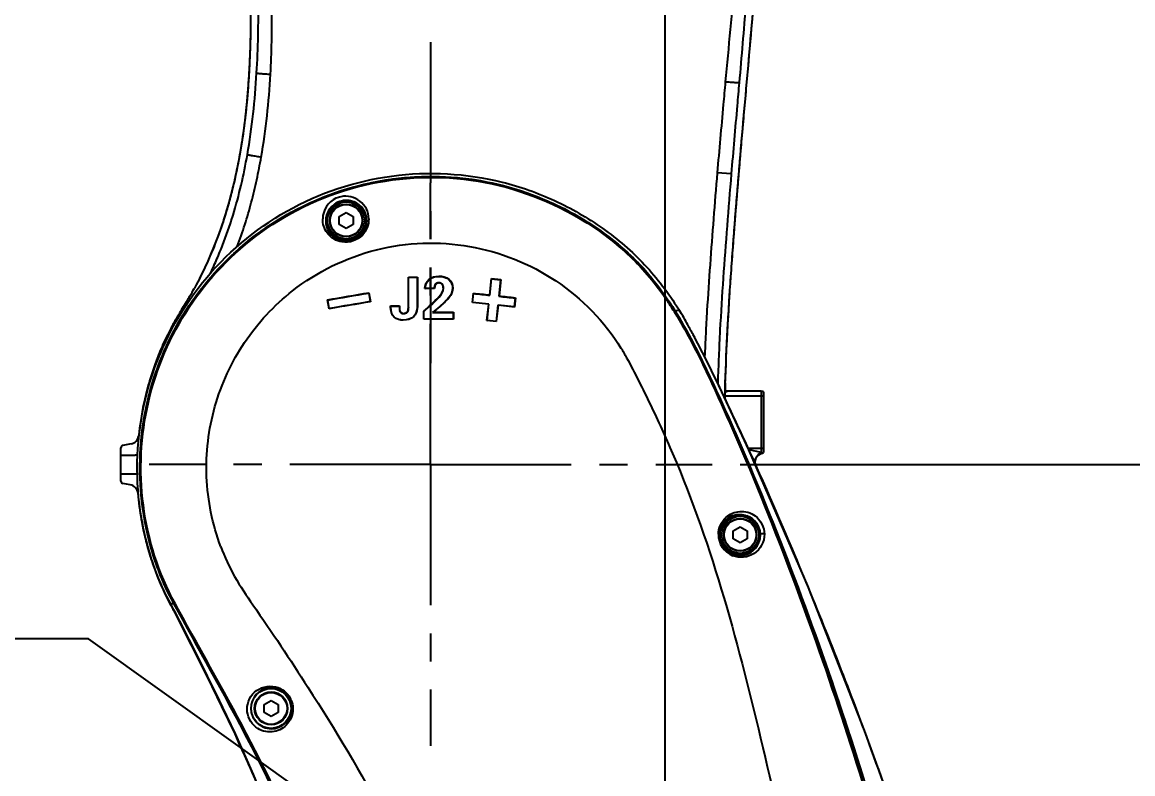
# Model space of a CAD drawing. Header units: millimetres. Extents: x 4086 to 8300, y 123 to 1549.
# Drawn here: x 6994.8 to 7054, y 719.5 to 759.6 of the extents above; entities that cross this region are included whole.
import ezdxf
from ezdxf import colors
from ezdxf.entities.mleader import LeaderData, LeaderLine
from ezdxf.math import Vec2, Vec3

# ---------------------------------------------------------------- set-up
doc = ezdxf.new("R2010")
doc.units = ezdxf.units.MM
doc.linetypes.add('CENTER', pattern=[0.6, 0.375, -0.075, 0.075, -0.075])
for name, color, linetype in [('中心线', 7, 'Continuous'), ('外形图', 7, 'Continuous'), ('多重引线', 7, 'Continuous'), ('尺寸标注', 7, 'Continuous')]:
    doc.layers.add(name, color=color, linetype=linetype)
doc.styles.add('思源黑', font='SourceHanSansCN-Normal.ttf')
doc.dimstyles.new('尺寸标注_1_4比例', dxfattribs={"dimtxt": 7, "dimasz": 6, "dimexe": 2, "dimexo": 1.5, "dimgap": 1, "dimtad": 1, "dimdec": 1, "dimlfac": 4, "dimdsep": 46, "dimtxsty": '思源黑', "dimcen": 0.09, "dimadec": 0, "dimazin": 0, "dimtp": 0.01, "dimtm": 0.01, "dimtfac": 1, "dimtdec": 1, "dimtofl": 0, "dimtmove": 0, "dimatfit": 3, "dimfxl": 1, "dimtolj": 1, "dimarcsym": 0})

# ---------------------------------------------------------------- blocks, each defined once
blk = doc.blocks.new('*D767')
at = {"layer": 'Defpoints', "color": 0}
for p in [(7029.112, 866.691), (7016.612, 848.172), (7029.112, 705.013)]:
    blk.add_point(p, dxfattribs=at)
at = {"layer": '尺寸标注', "color": 0, "lineweight": -2}
for p, q in [((7016.612, 849.672), (7016.612, 868.691)), ((7029.112, 706.513), (7029.112, 868.691)), ((7010.612, 866.691), (7004.612, 866.691)), ((7035.112, 866.691), (7041.112, 866.691))]:
    blk.add_line(p, q, dxfattribs=at)
at = {"layer": '尺寸标注', "color": 0}
for points in [[(7010.612, 865.691), (7010.612, 867.691), (7016.612, 866.691)], [(7035.112, 867.691), (7035.112, 865.691), (7029.112, 866.691)]]:
    blk.add_solid(points, dxfattribs=at)
at = {"layer": '尺寸标注', "color": 0, "insert": (7022.862, 871.316), "char_height": 7, "attachment_point": 5, "style": '思源黑'}
blk.add_mtext('\\A1;50', dxfattribs=at)
blk = doc.blocks.new('*D776')
at = {"layer": 'Defpoints', "color": 0}
for p in [(7043.059, 818.513), (7031.612, 736.013), (7087.503, 736.013)]:
    blk.add_point(p, dxfattribs=at)
at = {"layer": '尺寸标注', "color": 0, "lineweight": -2}
for p, q in [((7044.559, 818.513), (7089.503, 818.513)), ((7087.503, 812.513), (7087.503, 742.013)), ((7033.112, 736.013), (7089.503, 736.013))]:
    blk.add_line(p, q, dxfattribs=at)
at = {"layer": '尺寸标注', "color": 0}
for points in [[(7088.503, 812.513), (7086.503, 812.513), (7087.503, 818.513)], [(7086.503, 742.013), (7088.503, 742.013), (7087.503, 736.013)]]:
    blk.add_solid(points, dxfattribs=at)
at = {"layer": '尺寸标注', "color": 0, "insert": (7082.874, 777.263), "char_height": 7, "attachment_point": 5, "rotation": 90, "style": '思源黑'}
blk.add_mtext('\\A1;330', dxfattribs=at)
blk = doc.blocks.new('*D777')
at = {"layer": 'Defpoints', "color": 0}
for p in [(7031.612, 736.013), (7057.329, 648.513), (7087.573, 648.513)]:
    blk.add_point(p, dxfattribs=at)
at = {"layer": '尺寸标注', "color": 0, "lineweight": -2}
for p, q in [((7033.112, 736.013), (7089.573, 736.013)), ((7087.573, 730.013), (7087.573, 654.513)), ((7058.829, 648.513), (7089.573, 648.513))]:
    blk.add_line(p, q, dxfattribs=at)
at = {"layer": '尺寸标注', "color": 0}
for points in [[(7088.573, 730.013), (7086.573, 730.013), (7087.573, 736.013)], [(7086.573, 654.513), (7088.573, 654.513), (7087.573, 648.513)]]:
    blk.add_solid(points, dxfattribs=at)
at = {"layer": '尺寸标注', "color": 0, "insert": (7082.944, 692.263), "char_height": 7, "attachment_point": 5, "rotation": 90, "style": '思源黑'}
blk.add_mtext('\\A1;350', dxfattribs=at)
blk = doc.blocks.new('*D778')
at = {"layer": 'Defpoints', "color": 0}
for p in [(7016.632, 843.388), (7057.329, 648.513), (7111.22, 648.513)]:
    blk.add_point(p, dxfattribs=at)
at = {"layer": '尺寸标注', "color": 0, "lineweight": -2}
for p, q in [((7018.132, 843.388), (7113.22, 843.388)), ((7111.22, 837.388), (7111.22, 654.513)), ((7058.829, 648.513), (7113.22, 648.513))]:
    blk.add_line(p, q, dxfattribs=at)
at = {"layer": '尺寸标注', "color": 0}
for points in [[(7112.22, 837.388), (7110.22, 837.388), (7111.22, 843.388)], [(7110.22, 654.513), (7112.22, 654.513), (7111.22, 648.513)]]:
    blk.add_solid(points, dxfattribs=at)
at = {"layer": '尺寸标注', "color": 0, "insert": (7106.596, 745.95), "char_height": 7, "attachment_point": 5, "rotation": 90, "style": '思源黑'}
blk.add_mtext('\\A1;779.5', dxfattribs=at)
blk = doc.blocks.new('*D780')
at = {"layer": 'Defpoints', "color": 0}
for p in [(6912.112, 819.638), (7029.112, 640.885), (6912.112, 610.781)]:
    blk.add_point(p, dxfattribs=at)
at = {"layer": '尺寸标注', "color": 0, "lineweight": -2}
for p, q in [((6912.112, 818.138), (6912.112, 608.781)), ((7029.112, 639.385), (7029.112, 608.781)), ((7023.112, 610.781), (6918.112, 610.781))]:
    blk.add_line(p, q, dxfattribs=at)
at = {"layer": '尺寸标注', "color": 0}
for points in [[(6918.112, 611.781), (6918.112, 609.781), (6912.112, 610.781)], [(7023.112, 609.781), (7023.112, 611.781), (7029.112, 610.781)]]:
    blk.add_solid(points, dxfattribs=at)
at = {"layer": '尺寸标注', "color": 0, "insert": (6970.612, 615.405), "char_height": 7, "attachment_point": 5, "style": '思源黑'}
blk.add_mtext('\\A1;468', dxfattribs=at)

msp = doc.modelspace()

# ---------------------------------------------------------------- linework, layer by layer
at = {"layer": '中心线', "linetype": 'CENTER', "ltscale": 20}
for p, q in [((7016.6121, 818.5128), (7016.6121, 741.4152)), ((7016.6121, 736.0128), (7016.6121, 751.0128)), ((7016.6121, 736.0128), (7001.6121, 736.0128)), ((7016.6121, 736.0128), (7031.6121, 736.0128)), ((7016.6121, 736.0128), (7016.6121, 721.0128))]:
    msp.add_line(p, q, dxfattribs=at)
at = {"layer": '外形图'}
for p, q in [((7032.6354, 751.492), (7031.889, 751.5536)), ((7011.7397, 749.2278), (7012.1121, 749.4428)), ((7012.1121, 749.4428), (7012.4845, 749.2278)), ((7011.7397, 748.7978), (7011.7397, 749.2278)), ((7012.1121, 748.5828), (7011.7397, 748.7978)), ((7012.4845, 748.7978), (7012.1121, 748.5828)), ((7012.4845, 749.2278), (7012.4845, 748.7978)), ((7007.5354, 748.3913), (7007.5567, 748.3618)), ((7015.4272, 745.9978), (7015.9161, 745.9978)), ((7015.4273, 745.9978), (7015.4389, 745.9823)), ((7015.4387, 745.9823), (7015.9055, 745.9822)), ((7015.9055, 745.9822), (7015.9054, 744.4907)), ((7015.9161, 745.9978), (7015.9055, 745.9822)), ((7015.9161, 745.9978), (7015.916, 744.4952)), ((7016.5174, 745.865), (7016.5248, 745.8523)), ((7017.0489, 746.0448), (7017.0488, 746.0292)), ((7017.6, 745.872), (7017.5924, 745.8592)), ((7019.7648, 745.0419), (7019.8582, 745.9119)), ((7019.7732, 745.0253), (7019.8665, 745.8952)), ((7019.8581, 745.9119), (7020.3553, 745.8586)), ((7019.8582, 745.9119), (7019.8665, 745.8952)), ((7019.8665, 745.8952), (7020.3417, 745.8442)), ((7020.3417, 745.8443), (7020.2484, 744.9743)), ((7020.3553, 745.8586), (7020.262, 744.9886)), ((7020.3553, 745.8586), (7020.3417, 745.8442)), ((7013.314, 745.1445), (7013.3917, 744.688)), ((7013.3216, 745.1607), (7013.3141, 745.1438)), ((7013.3214, 745.1615), (7013.4029, 744.6834)), ((7016.3109, 745.3836), (7016.3225, 745.3899)), ((7016.8139, 745.3836), (7016.3109, 745.3836)), ((7016.8038, 745.3899), (7016.3225, 745.3899)), ((7016.8139, 745.3836), (7016.8038, 745.3899)), ((7016.8785, 745.6105), (7016.8696, 745.6123)), ((7017.0583, 745.6829), (7017.0582, 745.6891)), ((7017.2949, 745.4102), (7017.3056, 745.4056)), ((7017.7963, 745.4134), (7017.7849, 745.4087)), ((7011.2045, 744.3089), (7011.1231, 744.787)), ((7011.1231, 744.787), (7011.1382, 744.774)), ((7011.2159, 744.3174), (7011.1382, 744.774)), ((7013.4029, 744.6834), (7013.3917, 744.688)), ((7017.0571, 744.9398), (7017.065, 744.9278)), ((7017.5968, 744.9061), (7017.5879, 744.9083)), ((7018.8415, 744.638), (7018.8948, 745.1352)), ((7018.8415, 744.6381), (7018.8527, 744.6432)), ((7019.7116, 744.5447), (7018.8415, 744.6381)), ((7018.8527, 744.6432), (7018.9036, 745.1185)), ((7019.7223, 744.5499), (7018.8527, 744.6432)), ((7018.8948, 745.1352), (7018.9036, 745.1185)), ((7019.629, 743.6801), (7019.7223, 744.5499)), ((7019.7116, 744.5447), (7019.7223, 744.5499)), ((7019.7648, 745.0418), (7019.7732, 745.0251)), ((7020.262, 744.9886), (7020.2484, 744.9743)), ((7021.118, 744.8811), (7021.067, 744.4057)), ((7021.132, 744.8953), (7021.0787, 744.3982)), ((7021.132, 744.8952), (7021.118, 744.8809)), ((7011.2045, 744.3092), (7011.2159, 744.3177)), ((7014.484, 744.3933), (7014.484, 744.4639)), ((7014.484, 744.4639), (7014.496, 744.4485)), ((7014.484, 744.4639), (7014.9619, 744.4638)), ((7014.484, 744.3933), (7014.496, 744.389)), ((7014.496, 744.389), (7014.496, 744.4485)), ((7014.496, 744.4485), (7014.9513, 744.4485)), ((7014.9513, 744.4485), (7014.9486, 744.38)), ((7014.9587, 744.3839), (7014.9486, 744.38)), ((7014.9619, 744.4638), (7014.9513, 744.4485)), ((7014.9619, 744.4639), (7014.9587, 744.3839)), ((7015.1702, 744.0627), (7015.171, 744.0475)), ((7015.3672, 744.1336), (7015.3762, 744.1222)), ((7015.4271, 744.3667), (7015.4387, 744.3623)), ((7015.916, 744.4952), (7015.9054, 744.4907)), ((7016.2467, 744.1771), (7016.2579, 744.1678)), ((7016.2467, 743.7478), (7016.2467, 744.1771)), ((7016.2579, 743.7544), (7016.2579, 744.1678)), ((7016.7528, 744.1302), (7016.722, 744.1148)), ((7017.8339, 744.1299), (7017.8225, 744.1146)), ((7017.8225, 744.1147), (7017.8225, 743.7544)), ((7017.8339, 744.1301), (7017.8339, 743.7478)), ((7019.6182, 743.6747), (7019.7116, 744.5447)), ((7020.1974, 744.4989), (7020.1041, 743.6291)), ((7020.2087, 744.4914), (7020.1154, 743.6214)), ((7020.2087, 744.4915), (7020.1974, 744.499)), ((7021.067, 744.4057), (7020.1974, 744.499)), ((7021.0787, 744.3981), (7020.2087, 744.4915)), ((7021.0787, 744.3982), (7021.067, 744.4057)), ((7029.6196, 744.1866), (7029.6268, 744.175)), ((7029.6425, 744.1895), (7029.6197, 744.1867)), ((7029.643, 744.1887), (7029.6521, 744.1741)), ((7014.6673, 743.8606), (7014.6755, 743.8646)), ((7015.1577, 743.6992), (7015.1585, 743.7059)), ((7015.7222, 743.8931), (7015.7149, 743.8965)), ((7016.2467, 743.748), (7016.2579, 743.7546)), ((7017.8339, 743.7478), (7017.8225, 743.7544)), ((7019.6183, 743.6748), (7019.629, 743.6801)), ((7020.1154, 743.6214), (7019.6183, 743.6748)), ((7020.1042, 743.6291), (7019.629, 743.6801)), ((7020.1154, 743.6214), (7020.1041, 743.6291)), ((7001.6509, 740.5175), (7001.6415, 740.4863)), ((7031.9164, 740.3836), (7031.915, 740.3424)), ((7034.2371, 739.9142), (7032.4252, 739.9142)), ((7034.2371, 739.9142), (7034.2371, 736.6522)), ((7034.3621, 739.8807), (7034.3621, 736.6449)), ((7032.2995, 739.6642), (7034.3621, 739.6642)), ((7001.0591, 737.5434), (7001.0492, 737.5333)), ((7001.1002, 737.8979), (7001.0987, 737.8857)), ((7000.1121, 735.1199), (7000.1121, 736.9057)), ((7000.6487, 737.1053), (7000.2154, 737.0288)), ((7034.3621, 736.8614), (7033.548, 736.8614)), ((7000.1121, 736.5128), (7000.8621, 736.5128)), ((7000.1121, 735.5128), (7000.8621, 735.5128)), ((7000.6105, 734.9271), (7000.2154, 734.9968)), ((7001.0126, 734.4868), (7001.0221, 734.4769)), ((7032.7397, 732.4778), (7033.1121, 732.6928)), ((7032.7397, 732.0478), (7032.7397, 732.4778)), ((7033.1121, 732.6928), (7033.4845, 732.4778)), ((7033.4845, 732.4778), (7033.4845, 732.0478)), ((7033.1121, 731.8328), (7032.7397, 732.0478)), ((7033.4845, 732.0478), (7033.1121, 731.8328)), ((7002.7414, 728.6032), (7002.9299, 728.6063)), ((7002.9317, 728.6066), (7002.8896, 728.6838)), ((7002.9316, 728.6069), (7002.9444, 728.6072)), ((7003.1608, 728.299), (7002.9921, 728.6062)), ((7002.943, 728.1795), (7002.9429, 728.1797)), ((7002.9432, 728.1789), (7002.9429, 728.1795)), ((7004.034, 726.0827), (7004.2278, 725.6981)), ((7037.3621, 726.1042), (7037.393, 726.0168)), ((7005.2012, 723.7323), (7005.3489, 723.4284)), ((7007.7397, 723.2278), (7008.1121, 723.4428)), ((7008.1121, 723.4428), (7008.4845, 723.2278)), ((7007.7397, 722.7978), (7007.7397, 723.2278)), ((7008.1121, 722.5828), (7007.7397, 722.7978)), ((7008.4845, 722.7978), (7008.1121, 722.5828)), ((7008.4845, 723.2278), (7008.4845, 722.7978)), ((7006.1729, 721.6501), (7006.1887, 721.6574)), ((7006.1933, 721.6509), (7006.1921, 721.6503)), ((7039.731, 721.8415), (7039.7338, 721.8425)), ((7039.5352, 719.5619), (7039.5882, 719.3918))]:
    msp.add_line(p, q, dxfattribs=at)
for points in [[(7039.7338, 721.8425), (7036.7089, 729.5522), (7033.5803, 736.7926), (7031.8961, 740.3844)], [(7032.4252, 739.9142), (7032.3946, 739.9152), (7032.3591, 739.9186), (7032.324, 739.9246), (7032.3093, 739.9282)], [(7033.9602, 735.9288), (7033.9481, 735.9582), (7033.9365, 735.9932), (7033.9275, 736.0291), (7033.9211, 736.0655), (7033.9175, 736.1023), (7033.9165, 736.1393), (7033.9184, 736.1762), (7033.9229, 736.2129), (7033.9301, 736.249), (7033.94, 736.2845), (7033.9524, 736.3192), (7033.9674, 736.3528), (7033.9848, 736.3853), (7034.0045, 736.4164), (7034.0264, 736.4459), (7034.0505, 736.4739), (7034.0767, 736.5), (7034.1048, 736.5242), (7034.1347, 736.5462), (7034.1661, 736.5659), (7034.1987, 736.5832), (7034.2324, 736.598), (7034.267, 736.6103), (7034.2969, 736.6187)], [(7002.9434, 728.1782), (7003.8566, 726.3869), (7004.7032, 724.7002), (7005.4763, 723.1197), (7006.1729, 721.6501)], [(7002.9536, 728.2059), (7004.1144, 725.9224), (7005.2927, 723.5422), (7006.1921, 721.6503)], [(7006.1729, 721.6501), (7006.4201, 721.1157), (7006.7004, 720.4989), (7006.9976, 719.8294), (7007.2978, 719.1337), (7007.5879, 718.4391), (7007.8586, 717.7666), (7008.1084, 717.1212), (7008.3368, 716.5055), (7008.5433, 715.9222), (7008.7253, 715.3814)], [(7006.1921, 721.6503), (7007.1606, 719.4938), (7008.099, 717.2046), (7008.7605, 715.394)], [(7041.7291, 716.2529), (7041.186, 717.8098), (7040.4507, 719.8802), (7039.7338, 721.8425)]]:
    msp.add_lwpolyline(points, dxfattribs=at)
for centre, radius in [((7012.1121, 749.0128), 1.0638), ((7012.1121, 749.0128), 0.9888), ((7012.1121, 749.0128), 0.875), ((7012.1121, 749.0128), 0.85), ((7033.1121, 732.2628), 1.0638), ((7033.1121, 732.2628), 0.9888), ((7033.1121, 732.2628), 0.875), ((7033.1121, 732.2628), 0.85), ((7008.1121, 723.0128), 1.0625), ((7008.1121, 723.0128), 0.875), ((7008.1121, 723.0128), 0.85)]:
    msp.add_circle(centre, radius, dxfattribs=at)
for centre, radius, start, end in [((7012.0892, 749.0789), 1.2276, 114.962373, 178.882372), ((7012.1187, 748.988), 1.0927, 120.444511, 178.700411), ((7012.1223, 748.9835), 1.0985, 111.707464, 120.48916), ((7012.0908, 749.0749), 1.2319, 102.288405, 114.950759), ((7012.1228, 748.9807), 1.1012, 97.534811, 111.676943), ((7012.0893, 749.0789), 1.2276, 1.037398, 102.262375), ((7012.1217, 748.9806), 1.1012, 82.337013, 97.475095), ((7012.1208, 748.9834), 1.0985, 67.851946, 82.274297), ((7012.1237, 748.9908), 1.0905, 1.154343, 67.842875), ((7012.1171, 748.9885), 1.0912, 178.724793, 247.54638), ((7012.1201, 748.9913), 1.0941, 289.377368, 1.125201), ((7016.6159, 735.8779), 15.4745, 125.739182, 127.777319), ((7012.1191, 748.9924), 1.0954, 247.530052, 289.40914), ((6989.7301, 753.2898), 16.324, 329.297124, 331.143877), ((6987.9755, 754.2616), 18.3291, 330.808434, 331.128229), ((7012.7264, 733.7486), 19.8192, 31.69455, 33.787128), ((7013.6618, 734.3429), 18.7494, 33.161321, 33.868038), ((7014.017, 734.5535), 18.3572, 33.682333, 33.940977), ((7012.8736, 733.7988), 19.7273, 31.781422, 33.664701), ((7012.4919, 733.5823), 20.1449, 31.762944, 33.152258), ((7029.2157, 744.6878), 0.6457, 305.249179, 306.372898), ((7008.5049, 731.1199), 24.8518, 31.525532, 31.687146), ((7012.5098, 733.3601), 20.4792, 32.034611, 32.293829), ((7016.5929, 735.9148), 15.6628, 28.729473, 32.035042), ((7013.8219, 734.2976), 18.8702, 27.214344, 28.991275), ((7013.5531, 737.3485), 12.2924, 152.772172, 153.047607), ((7016.0297, 736.2861), 14.9821, 153.492951, 153.718946), ((7015.7462, 736.3989), 14.6835, 158.648995, 160.174556), ((7016.8521, 736.0086), 15.8562, 160.202934, 163.47884), ((7017.6548, 735.7606), 16.6963, 163.446311, 165.47684), ((7017.0116, 735.9234), 16.0328, 165.463627, 172.071517), ((7159.359, 736.0755), 127.1133, 178.064513, 178.440762), ((7034.2371, 739.6642), 0.25, 60.000016, 89.999979), ((7016.3351, 736.0327), 15.3477, 172.127477, 173.020053), ((7000.5618, 737.598), 0.5003, 279.998071, 353.737667), ((7016.2875, 736.0388), 15.2997, 173.020876, 173.752003), ((7000.2371, 736.9057), 0.125, 100.008641, 180.003322), ((7000.8621, 736.0128), 0.5, 74.701213, 90), ((7034.2366, 736.8626), 0.2512, 283.880716, 299.960384), ((7000.2371, 735.1199), 0.125, 179.996678, 259.991549), ((7000.8621, 736.0128), 0.5, 270, 284.094559), ((7000.5236, 734.4344), 0.5003, 4.86871, 80.002046), ((7016.7594, 735.8177), 15.803, 184.831198, 189.972006), ((7016.6805, 735.8044), 15.723, 189.973974, 193.407958), ((7016.6957, 735.8075), 15.7298, 190.147232, 191.908139), ((7033.0898, 732.2575), 1.0942, 107.933183, 179.724311), ((7033.0866, 732.2532), 1.0989, 0.502521, 69.47523), ((7016.581, 735.7807), 15.6207, 193.408055, 196.865903), ((7033.1661, 732.2794), 1.2172, 179.546055, 248.592061), ((7033.0937, 732.2568), 1.0982, 179.685817, 248.928098), ((7033.0919, 732.2523), 1.0936, 293.44052, 0.548433), ((7033.0923, 732.2526), 1.0937, 248.922099, 293.416049), ((7017.8189, 736.6043), 17.0689, 206.584017, 207.953179), ((7021.9739, 738.5916), 21.6932, 207.420428, 207.906584), ((7016.5863, 735.8887), 15.6577, 207.716413, 209.982077), ((7022.0553, 738.6522), 21.7717, 207.488013, 207.663985), ((7029.4229, 743.2034), 30.2462, 208.28286, 208.688472), ((7021.6353, 738.4308), 21.2969, 207.660947, 208.477675), ((7021.2501, 738.206), 20.873, 207.901166, 208.7088), ((7021.2931, 738.2466), 20.9083, 208.481191, 208.722774), ((6866.1927, 665.6254), 181.5397, 19.459717, 19.91678), ((6846.1604, 646.2006), 176.9326, 25.989037, 26.699371), ((6865.6162, 665.425), 182.1501, 17.290145, 19.42958), ((7008.1292, 723.0258), 1.089, 110.036434, 180.681597), ((7008.1286, 723.0261), 1.0884, 69.040596, 110.010259), ((7008.127, 723.0222), 1.0926, 359.504506, 69.036336), ((6894.1225, 669.4977), 123.6116, 24.955336, 25.867501), ((7008.1334, 723.0249), 1.0931, 180.635093, 246.717344), ((7008.13, 723.0215), 1.0896, 291.482034, 359.541089), ((6926.672, 684.6091), 87.7253, 23.457144, 24.976504), ((7008.1311, 723.0206), 1.0883, 246.736824, 291.4451)]:
    msp.add_arc(centre, radius, start, end, dxfattribs=at)
for points, knots in [([(7032.2935, 739.5366), (7032.323, 740.4986), (7032.3748, 741.9408), (7032.4762, 743.8612), (7032.5664, 745.2985), (7032.6665, 746.7339), (7032.809, 748.645), (7033.0003, 751.0307), (7033.2465, 753.8902), (7033.5022, 756.7468), (7033.7525, 759.603), (7033.9843, 762.461), (7034.1898, 765.3221), (7034.361, 768.1874), (7034.4596, 770.579), (7034.5049, 772.4947), (7034.5287, 774.4132), (7034.5248, 776.8141), (7034.4994, 779.6984), (7034.4544, 782.5869), (7034.4091, 784.5138), (7034.3827, 785.4779)], [0, 0, 0, 0, 0.0627409, 0.0940615, 0.1253519, 0.1566158, 0.1878557, 0.2502735, 0.3126273, 0.3749392, 0.43723, 0.4995228, 0.5618431, 0.6242082, 0.686626, 0.7178598, 0.7491141, 0.8116914, 0.874362, 0.9371302, 1, 1, 1, 1]), ([(7032.3182, 740.3687), (7032.35, 741.3101), (7032.4341, 743.1922), (7032.5808, 745.5424), (7032.7163, 747.4212), (7032.8247, 748.8299), (7032.9376, 750.2382), (7033.0542, 751.6462), (7033.1746, 753.0538), (7033.2983, 754.4612), (7033.4235, 755.8684), (7033.59, 757.7448), (7033.7523, 759.6215), (7033.9058, 761.499), (7034.052, 763.3771), (7034.1844, 765.2562), (7034.2972, 767.1367), (7034.3705, 768.5477), (7034.4314, 769.9593), (7034.4705, 771.1361), (7034.4943, 772.0776), (7034.5128, 773.0193), (7034.5314, 774.6675), (7034.5276, 776.5514), (7034.5103, 778.4351), (7034.4937, 779.8479), (7034.4734, 781.2606), (7034.4404, 783.1441), (7034.4081, 784.5565), (7034.3823, 785.498)], [0, 0, 0, 0, 0.0625037, 0.1250014, 0.1562508, 0.1875006, 0.2187503, 0.2499997, 0.281249, 0.3124983, 0.3437477, 0.3749972, 0.4374961, 0.4687455, 0.4999951, 0.5624943, 0.5937452, 0.6249974, 0.6562495, 0.6875001, 0.7031249, 0.7187492, 0.7499977, 0.8124988, 0.8437512, 0.8750027, 0.9062529, 0.9375022, 1, 1, 1, 1]), ([(7006.5234, 775.0734), (7006.5256, 774.7842), (7006.5285, 774.2062), (7006.5376, 773.3399), (7006.5567, 772.4752), (7006.5951, 771.3254), (7006.6603, 769.8925), (7006.7452, 768.1778), (7006.8298, 766.4691), (7006.9366, 764.2022), (7007.0181, 761.9413), (7007.0301, 759.6862), (7006.9962, 758.0023), (7006.9105, 756.3242), (7006.7619, 754.6544), (7006.5363, 752.9965), (7006.2749, 751.6282), (7006.0188, 750.5446), (7005.8013, 749.7383), (7005.5555, 748.9404), (7005.3707, 748.4154), (7005.2731, 748.155)], [0, 0, 0, 0, 0.0319959, 0.0639399, 0.0958321, 0.127674, 0.1912006, 0.2545043, 0.3175863, 0.3804553, 0.5055568, 0.5678117, 0.6299039, 0.6918504, 0.7536466, 0.8152965, 0.8768663, 0.9076575, 0.9384515, 0.9692342, 1, 1, 1, 1]), ([(7006.5269, 775.0735), (7006.5319, 774.7911), (7006.5412, 774.2262), (7006.5549, 773.379), (7006.5706, 772.5319), (7006.5899, 771.6849), (7006.6151, 770.8381), (7006.6479, 769.9916), (7006.6864, 769.1453), (7006.7288, 768.2991), (7006.7736, 767.453), (7006.8188, 766.6068), (7006.8629, 765.7606), (7006.904, 764.9143), (7006.9407, 764.0677), (7006.9825, 762.9387), (7007.0118, 761.8092), (7007.0247, 760.6795), (7007.0252, 759.8321), (7007.0156, 758.9846), (7006.9871, 757.8549), (7006.9185, 756.4437), (7006.7719, 754.7544), (7006.5488, 753.0731), (7006.236, 751.4057), (7005.8212, 749.7606), (7005.4696, 748.6849), (7005.2736, 748.1548)], [0, 0, 0, 0, 0.0312454, 0.0624903, 0.0937336, 0.1249744, 0.1562131, 0.1874514, 0.2186912, 0.2499333, 0.2811775, 0.3124234, 0.34367, 0.374917, 0.4061637, 0.4374096, 0.499898, 0.5311434, 0.5623922, 0.5936446, 0.6248971, 0.6873969, 0.7499102, 0.8124304, 0.8749442, 0.9374724, 1, 1, 1, 1]), ([(7007.3424, 756.8701), (7007.3813, 757.5314), (7007.4321, 758.8547), (7007.4455, 760.8383), (7007.4111, 762.8154), (7007.367, 764.1304), (7007.3426, 764.7862)], [0, 0, 0, 0, 0.250962, 0.5015471, 0.7513971, 1, 1, 1, 1]), ([(7033.7085, 764.7296), (7033.6219, 763.3351), (7033.4199, 760.54), (7033.1795, 757.7481), (7033.0567, 756.3484)], [0, 0, 0, 0, 0.498577, 1, 1, 1, 1]), ([(7008.0803, 756.8037), (7008.1478, 757.9684), (7008.1898, 760.2992), (7008.0683, 762.6263), (7007.9742, 763.7844)], [0, 0, 0, 0, 0.501024, 1, 1, 1, 1]), ([(7033.0569, 763.8382), (7032.9885, 763.2206), (7032.8232, 761.6727), (7032.5764, 759.1907), (7032.4043, 757.3257), (7032.32, 756.392)], [0, 0, 0, 0, 0.2491205, 0.6241293, 1, 1, 1, 1]), ([(7006.8503, 752.524), (7006.9772, 753.2422), (7007.1808, 754.6877), (7007.2995, 756.1421), (7007.3424, 756.8701)], [0, 0, 0, 0, 0.500052, 1, 1, 1, 1]), ([(7007.3424, 756.8701), (7007.344, 756.8686), (7007.3506, 756.8668), (7007.3631, 756.8638), (7007.3824, 756.8608), (7007.408, 756.8572), (7007.4398, 756.8533), (7007.4935, 756.8475), (7007.5735, 756.8399), (7007.6828, 756.8307), (7007.8067, 756.8214), (7007.9409, 756.8122), (7008.0332, 756.8064), (7008.0803, 756.8037)], [0, 0, 0, 0, 0.0088006, 0.0263611, 0.0527148, 0.0876716, 0.1309356, 0.1821263, 0.3063937, 0.4560282, 0.6256566, 0.8091808, 1, 1, 1, 1]), ([(7007.587, 752.3912), (7007.715, 753.1204), (7007.9186, 754.5882), (7008.0365, 756.0647), (7008.0803, 756.8037)], [0, 0, 0, 0, 0.5000478, 1, 1, 1, 1]), ([(7032.32, 756.392), (7032.2841, 755.9889), (7032.1387, 754.3762), (7031.991, 752.7638), (7031.8891, 751.5536)], [0, 0, 0, 0, 0.2499531, 1, 1, 1, 1]), ([(7033.0567, 756.3484), (7033.0549, 756.3473), (7033.0481, 756.3467), (7033.0355, 756.3457), (7033.0159, 756.3456), (7032.9903, 756.346), (7032.9584, 756.347), (7032.9047, 756.3492), (7032.8248, 756.3536), (7032.7158, 756.3606), (7032.5923, 756.3696), (7032.4587, 756.3801), (7032.3668, 756.3879), (7032.32, 756.392)], [0, 0, 0, 0, 0.0087127, 0.0262208, 0.0525305, 0.0874459, 0.1306699, 0.1818227, 0.3060282, 0.4556364, 0.6252989, 0.8089448, 1, 1, 1, 1]), ([(7033.0567, 756.3484), (7033.0212, 755.9438), (7032.8786, 754.3252), (7032.7371, 752.7065), (7032.6354, 751.492)], [0, 0, 0, 0, 0.2499529, 1, 1, 1, 1]), ([(7004.8863, 746.2039), (7005.0051, 746.4537), (7005.2325, 746.9582), (7005.5471, 747.7262), (7005.8337, 748.5052), (7006.1762, 749.5574), (7006.5328, 750.8947), (7006.754, 751.9793), (7006.8503, 752.524)], [0, 0, 0, 0, 0.1250061, 0.2500129, 0.3750193, 0.5000256, 0.7500071, 1, 1, 1, 1]), ([(7006.3042, 747.6212), (7006.4506, 748.0065), (7006.723, 748.7851), (7007.068, 749.9731), (7007.3567, 751.176), (7007.5155, 751.9852), (7007.587, 752.3912)], [0, 0, 0, 0, 0.2499941, 0.4999914, 0.7499942, 1, 1, 1, 1]), ([(7006.8503, 752.524), (7006.8565, 752.5223), (7006.8779, 752.5188), (7006.9223, 752.51), (7006.9912, 752.4977), (7007.0818, 752.4812), (7007.191, 752.4616), (7007.3614, 752.4312), (7007.4951, 752.4075), (7007.587, 752.3912)], [0, 0, 0, 0, 0.0256295, 0.0868774, 0.1815112, 0.306076, 0.4560235, 0.6258783, 1, 1, 1, 1]), ([(7002.5546, 728.9658), (7001.6786, 730.72), (7000.6545, 734.6304), (7001.3286, 740.6101), (7004.1672, 745.9395), (7008.7725, 749.8411), (7014.4949, 751.7567), (7019.5292, 751.4714), (7023.2629, 750.1584), (7025.8343, 748.6598), (7028.1002, 746.7254), (7029.2942, 745.1352), (7029.8212, 744.3014)], [0, 0, 0, 0, 0.1246615, 0.2495627, 0.3744523, 0.4993392, 0.6242252, 0.7491163, 0.811842, 0.8745688, 0.9372862, 1, 1, 1, 1]), ([(7001.3095, 733.4383), (7001.0515, 735.081), (7001.0709, 738.475), (7002.707, 743.2762), (7005.7879, 747.3114), (7009.9848, 750.1645), (7014.8812, 751.5274), (7021.5562, 751.219), (7026.255, 748.5177), (7028.3568, 745.998)], [0, 0, 0, 0, 0.1254158, 0.2508349, 0.3762552, 0.501673, 0.6270955, 0.7525152, 1, 1, 1, 1]), ([(7007.5354, 748.3913), (7009.177, 749.5822), (7012.9781, 751.3238), (7019.2116, 751.5467), (7024.0887, 749.6925), (7027.3397, 747.2141), (7028.6623, 745.6372), (7029.2298, 744.7917)], [0, 0, 0, 0, 0.2497141, 0.4994296, 0.7491323, 0.8746057, 1, 1, 1, 1]), ([(7007.5567, 748.3618), (7009.194, 749.5504), (7012.9856, 751.289), (7019.2044, 751.511), (7024.0698, 749.6602), (7027.3116, 747.186), (7028.6317, 745.6135), (7029.1981, 744.7701)], [0, 0, 0, 0, 0.2497131, 0.4994273, 0.7491305, 0.8746045, 1, 1, 1, 1]), ([(7007.5773, 748.4383), (7009.221, 749.6211), (7013.0217, 751.3467), (7019.2455, 751.553), (7024.1118, 749.6954), (7027.3567, 747.2197), (7028.6786, 745.6466), (7029.2464, 744.8031)], [0, 0, 0, 0, 0.2497135, 0.4994293, 0.7491347, 0.8746057, 1, 1, 1, 1]), ([(7031.889, 751.5536), (7031.8204, 750.7373), (7031.687, 749.1044), (7031.5017, 746.6538), (7031.3631, 744.6105), (7031.2719, 742.9746), (7031.2345, 742.1563), (7031.2175, 741.7471)], [0, 0, 0, 0, 0.2499999, 0.4999998, 0.7499993, 0.8749999, 1, 1, 1, 1]), ([(7032.6354, 751.492), (7032.5581, 750.5675), (7032.4083, 748.718), (7032.2008, 745.9426), (7032.0533, 743.6278), (7031.9664, 741.7743), (7031.9321, 740.8472), (7031.9164, 740.3836)], [0, 0, 0, 0, 0.2500004, 0.5000006, 0.7499994, 0.8749997, 1, 1, 1, 1]), ([(7013.3167, 749.1012), (7013.3226, 748.7889), (7013.0509, 748.0622), (7011.94, 747.693), (7011.0427, 748.245), (7010.8567, 748.8391), (7010.8618, 749.1028)], [0, 0, 0, 0, 0.2467846, 0.5458816, 0.7915639, 1, 1, 1, 1]), ([(7002.7875, 728.872), (7002.3668, 729.6557), (7001.7168, 731.3275), (7000.977, 734.8126), (7001.2052, 739.3412), (7003.2873, 744.3429), (7005.735, 747.0228), (7007.1363, 748.1089)], [0, 0, 0, 0, 0.1253187, 0.2506759, 0.5004483, 0.7502189, 1, 1, 1, 1]), ([(7002.7716, 728.9251), (7002.3452, 729.7254), (7001.6942, 731.4349), (7000.9689, 734.9939), (7001.2674, 739.6111), (7003.4994, 744.6668), (7006.0726, 747.3301), (7007.5354, 748.3913)], [0, 0, 0, 0, 0.1253314, 0.250703, 0.5004665, 0.7502269, 1, 1, 1, 1]), ([(7002.9921, 728.6062), (7002.1125, 730.2143), (7000.9746, 733.8045), (7001.2508, 739.4095), (7003.4682, 744.5714), (7006.0726, 747.2842), (7007.5567, 748.3618)], [0, 0, 0, 0, 0.2498889, 0.4999221, 0.7499552, 1, 1, 1, 1]), ([(7005.2736, 748.1548), (7005.0993, 747.6833), (7004.7184, 746.7519), (7004.269, 745.8514), (7004.0263, 745.4114)], [0, 0, 0, 0, 0.5000999, 1, 1, 1, 1]), ([(7005.2731, 748.155), (7005.097, 747.6849), (7004.7113, 746.7563), (7004.2709, 745.8516), (7004.0272, 745.4117)], [0, 0, 0, 0, 0.4995039, 1, 1, 1, 1]), ([(7009.2578, 745.2628), (7010.5649, 746.2873), (7013.6431, 747.794), (7018.7477, 747.9769), (7023.4823, 746.0809), (7025.8905, 743.6313), (7026.7578, 742.2158)], [0, 0, 0, 0, 0.2506757, 0.4999099, 0.7494246, 1, 1, 1, 1]), ([(7005.4356, 731.6301), (7004.9901, 732.8178), (7004.4756, 735.3382), (7004.9296, 739.1501), (7006.5305, 742.6203), (7008.2732, 744.491), (7009.2578, 745.2628)], [0, 0, 0, 0, 0.252249, 0.501384, 0.7512259, 1, 1, 1, 1]), ([(7017.2275, 745.6077), (7017.2288, 745.6081), (7017.231, 745.6096), (7017.2334, 745.6109), (7017.2348, 745.6111)], [0, 0, 0, 0, 0.4939064, 1, 1, 1, 1]), ([(7003.7658, 744.955), (7003.722, 744.881), (7003.5447, 744.5867), (7003.3622, 744.2956), (7003.2291, 744.0751)], [0, 0, 0, 0, 0.2504089, 1, 1, 1, 1]), ([(7017.5879, 744.9083), (7017.5414, 744.8493), (7017.2716, 744.5638), (7016.968, 744.3144), (7016.7221, 744.1148)], [0, 0, 0, 0, 0.191704, 1, 1, 1, 1]), ([(7017.5968, 744.9061), (7017.5509, 744.848), (7017.288, 744.5689), (7016.9921, 744.3249), (7016.7528, 744.1301)], [0, 0, 0, 0, 0.1935409, 1, 1, 1, 1]), ([(7029.2298, 744.7917), (7029.2271, 744.7897), (7029.2159, 744.7822), (7029.2047, 744.7746), (7029.1964, 744.769)], [0, 0, 0, 0, 0.2541457, 1, 1, 1, 1]), ([(7003.2291, 744.0751), (7003.1215, 743.8952), (7002.9113, 743.5321), (7002.7162, 743.1606), (7002.6225, 742.9727)], [0, 0, 0, 0, 0.499643, 1, 1, 1, 1]), ([(7003.2397, 744.0692), (7003.1861, 743.979), (7002.9726, 743.618), (7002.7666, 743.2523), (7002.6227, 742.9726)], [0, 0, 0, 0, 0.250178, 1, 1, 1, 1]), ([(7014.9486, 744.38), (7014.9457, 744.3053), (7014.945, 744.1453), (7015.0987, 744.0475), (7015.171, 744.0475)], [0, 0, 0, 0, 0.5085152, 1, 1, 1, 1]), ([(7014.9587, 744.3839), (7014.9556, 744.3052), (7014.9567, 744.1456), (7015.107, 744.0627), (7015.1702, 744.0627)], [0, 0, 0, 0, 0.5547093, 1, 1, 1, 1]), ([(7015.9161, 744.4952), (7015.9161, 744.4379), (7015.9067, 744.2266), (7015.8322, 744.0038), (7015.7222, 743.8931)], [0, 0, 0, 0, 0.2685708, 1, 1, 1, 1]), ([(7029.5927, 744.1632), (7030.3771, 742.8951), (7031.6683, 740.2426), (7033.9677, 735.0157), (7036.505, 728.5057), (7039.2624, 720.4602), (7040.8592, 714.9544), (7041.6539, 712.0923)], [0, 0, 0, 0, 0.1302988, 0.2569974, 0.4992281, 0.7404428, 1, 1, 1, 1]), ([(7029.6197, 744.1867), (7029.6189, 744.1842), (7029.611, 744.1778), (7029.604, 744.172), (7029.5986, 744.168)], [0, 0, 0, 0, 0.2782376, 1, 1, 1, 1]), ([(7029.6268, 744.175), (7030.4377, 742.8636), (7031.7737, 740.0955), (7034.2153, 734.5351), (7035.848, 730.3001), (7036.8742, 727.4678)], [0, 0, 0, 0, 0.2537507, 0.504214, 1, 1, 1, 1]), ([(7041.7498, 712.0995), (7041.029, 714.8713), (7039.422, 720.3726), (7036.6272, 728.499), (7033.992, 735.1617), (7031.6683, 740.3936), (7030.3997, 742.9696), (7029.6472, 744.187)], [0, 0, 0, 0, 0.2500125, 0.5000258, 0.7500419, 0.8750549, 1, 1, 1, 1]), ([(7029.8706, 744.223), (7029.8171, 744.2134), (7029.7405, 744.2152), (7029.6738, 744.1777), (7029.6542, 744.1753)], [0, 0, 0, 0, 0.7334265, 1, 1, 1, 1]), ([(7029.6888, 744.1144), (7030.4349, 742.898), (7031.6937, 740.3272), (7034.0094, 735.1107), (7036.6304, 728.4658), (7039.4112, 720.3622), (7041.0083, 714.8761), (7041.7245, 712.1122)], [0, 0, 0, 0, 0.1249487, 0.2499629, 0.499978, 0.7499895, 1, 1, 1, 1]), ([(7002.5958, 742.92), (7002.5472, 742.8245), (7002.3577, 742.4394), (7002.1878, 742.0447), (7002.0705, 741.7449)], [0, 0, 0, 0, 0.2497983, 1, 1, 1, 1]), ([(7027.0582, 741.6968), (7027.5097, 740.8761), (7028.3389, 739.1793), (7029.1379, 737.4691), (7029.5129, 736.5955)], [0, 0, 0, 0, 0.4962808, 1, 1, 1, 1]), ([(7039.731, 721.8415), (7038.5649, 724.9883), (7036.078, 731.2242), (7033.3595, 737.3645), (7031.8959, 740.3843)], [0, 0, 0, 0, 0.500008, 1, 1, 1, 1]), ([(7032.4251, 739.9142), (7032.4261, 739.9142), (7032.4212, 739.9121), (7032.4192, 739.9106), (7032.414, 739.9079), (7032.4083, 739.905), (7032.3987, 739.9), (7032.3854, 739.8928), (7032.3678, 739.8833), (7032.3412, 739.8694), (7032.3207, 739.8584), (7032.3066, 739.8509)], [0, 0, 0, 0, 0.0225043, 0.0509663, 0.0905134, 0.140492, 0.1978712, 0.3296752, 0.4800134, 0.6444514, 1, 1, 1, 1]), ([(7000.9248, 737.254), (7000.9592, 737.2925), (7001.0023, 737.359), (7001.0367, 737.4566), (7001.0465, 737.5075), (7001.0489, 737.533)], [0, 0, 0, 0, 0.5006888, 0.7517765, 1, 1, 1, 1]), ([(7029.5129, 736.5955), (7031.6686, 731.5743), (7034.4588, 720.9027), (7036.7262, 710.1968), (7037.6717, 704.7844)], [0, 0, 0, 0, 0.4986308, 1, 1, 1, 1]), ([(7034.2371, 736.6522), (7034.1286, 736.6759), (7033.9094, 736.7228), (7033.6903, 736.77), (7033.5797, 736.7938)], [0, 0, 0, 0, 0.4954201, 1, 1, 1, 1]), ([(7034.2371, 736.6522), (7034.1904, 736.6306), (7034.1, 736.5694), (7033.9885, 736.4466), (7033.9043, 736.3004), (7033.871, 736.1928), (7033.8623, 736.1393)], [0, 0, 0, 0, 0.235035, 0.4913205, 0.7522724, 1, 1, 1, 1]), ([(7034.2969, 736.6187), (7034.2969, 736.6188), (7034.2963, 736.6188), (7034.2957, 736.6194), (7034.2942, 736.62), (7034.2915, 736.6214), (7034.2866, 736.6238), (7034.2795, 736.6275), (7034.2707, 736.6322), (7034.2563, 736.6403), (7034.2449, 736.6472), (7034.2371, 736.6522)], [0, 0, 0, 0, 0.0043767, 0.0175465, 0.0395481, 0.0703012, 0.1570738, 0.2748683, 0.4206479, 0.592243, 1, 1, 1, 1]), ([(7000.8907, 734.774), (7000.9254, 734.7343), (7000.9823, 734.6435), (7001.0083, 734.5394), (7001.0124, 734.487)], [0, 0, 0, 0, 0.5009989, 1, 1, 1, 1]), ([(7031.9489, 732.289), (7031.9514, 732.6167), (7032.229, 733.2404), (7033.1011, 733.6047), (7034.0584, 733.3416), (7034.4018, 732.6612), (7034.4037, 732.2977)], [0, 0, 0, 0, 0.2632965, 0.4810757, 0.7079946, 1, 1, 1, 1]), ([(7001.3044, 732.5618), (7001.3769, 732.218), (7001.7124, 730.8551), (7002.2326, 729.5361), (7002.7252, 728.6064)], [0, 0, 0, 0, 0.2503149, 1, 1, 1, 1]), ([(7034.4037, 732.2977), (7034.4057, 731.9071), (7033.9814, 731.0874), (7033.0736, 731.0079), (7032.7218, 731.1461)], [0, 0, 0, 0, 0.5082221, 1, 1, 1, 1]), ([(7034.4037, 732.2977), (7034.3444, 732.3247), (7034.255, 732.3326), (7034.1859, 732.2751), (7034.1855, 732.2628)], [0, 0, 0, 0, 0.8407302, 1, 1, 1, 1]), ([(7005.4357, 731.6301), (7005.6397, 731.0861), (7006.1313, 730.0036), (7006.8017, 729.0261), (7007.1453, 728.5327)], [0, 0, 0, 0, 0.4914388, 1, 1, 1, 1]), ([(7001.6322, 731.2486), (7001.7015, 731.02), (7001.9995, 730.1131), (7002.3829, 729.2339), (7002.7179, 728.6015)], [0, 0, 0, 0, 0.2502974, 1, 1, 1, 1]), ([(7002.7179, 728.6015), (7002.7186, 728.6019), (7002.7198, 728.6027), (7002.7219, 728.6034), (7002.7237, 728.6047), (7002.7246, 728.6061), (7002.7252, 728.6064)], [0, 0, 0, 0, 0.2464054, 0.4932408, 0.7428332, 1, 1, 1, 1]), ([(7002.93, 728.6062), (7004.2322, 726.209), (7006.9324, 721.4697), (7009.2636, 716.5239), (7010.2625, 713.9867)], [0, 0, 0, 0, 0.5001151, 1, 1, 1, 1]), ([(7010.2751, 713.9917), (7009.274, 716.5283), (7006.9381, 721.472), (7004.2345, 726.2097), (7002.9317, 728.6066)], [0, 0, 0, 0, 0.4998892, 1, 1, 1, 1]), ([(7002.9444, 728.6072), (7002.9471, 728.6079), (7002.9614, 728.6162), (7002.9759, 728.6233), (7002.9878, 728.6298)], [0, 0, 0, 0, 0.1718485, 1, 1, 1, 1]), ([(7010.3274, 713.8581), (7009.3266, 716.4837), (7006.971, 721.4735), (7004.2341, 726.2446), (7002.9445, 728.6071)], [0, 0, 0, 0, 0.5107496, 1, 1, 1, 1]), ([(7002.9429, 728.1797), (7002.9428, 728.1801), (7002.9455, 728.176), (7002.9457, 728.1755), (7002.9467, 728.1739)], [0, 0, 0, 0, 0.1860875, 1, 1, 1, 1]), ([(7002.9446, 728.1762), (7002.9445, 728.1763), (7002.9442, 728.1772), (7002.9448, 728.1762), (7002.945, 728.1759)], [0, 0, 0, 0, 0.3743189, 1, 1, 1, 1]), ([(7002.945, 728.1759), (7002.949, 728.1695), (7002.9572, 728.1548), (7002.9742, 728.1244), (7002.9965, 728.0847), (7003.0233, 728.0371), (7003.0597, 727.9731), (7003.1055, 727.8931), (7003.1426, 727.8292), (7003.1612, 727.7973)], [0, 0, 0, 0, 0.0522431, 0.115786, 0.2394771, 0.3654997, 0.4919647, 0.7456993, 1, 1, 1, 1]), ([(7002.9467, 728.1739), (7002.9537, 728.1621), (7002.9672, 728.1381), (7002.9956, 728.0894), (7003.0462, 728.0021), (7003.0906, 727.9273), (7003.1206, 727.8773)], [0, 0, 0, 0, 0.119716, 0.2402127, 0.4919228, 1, 1, 1, 1]), ([(7010.3842, 713.8799), (7009.4241, 716.3911), (7007.1312, 721.2741), (7004.4578, 725.9413), (7003.1608, 728.299)], [0, 0, 0, 0, 0.49978, 1, 1, 1, 1]), ([(7007.1452, 728.5326), (7008.1514, 727.0878), (7010.6017, 723.3821), (7014.372, 717.2306), (7016.5038, 712.1853), (7017.3517, 709.5558)], [0, 0, 0, 0, 0.2443454, 0.6165672, 1, 1, 1, 1]), ([(7006.8325, 722.9656), (7006.8299, 723.3388), (7007.2245, 724.1444), (7008.1232, 724.2525), (7008.4841, 724.1194)], [0, 0, 0, 0, 0.4924321, 1, 1, 1, 1]), ([(7008.4841, 724.1194), (7008.7114, 724.0356), (7009.1282, 723.7191), (7009.2803, 723.2165), (7009.2776, 722.9705)], [0, 0, 0, 0, 0.4962324, 1, 1, 1, 1]), ([(7009.2776, 722.9705), (7009.2743, 722.6622), (7009.0192, 722.0586), (7008.158, 721.6608), (7007.1753, 721.924), (7006.835, 722.6108), (7006.8325, 722.9656)], [0, 0, 0, 0, 0.2492897, 0.4712616, 0.7131091, 1, 1, 1, 1])]:
    msp.add_open_spline(points, degree=3, knots=knots, dxfattribs=at)
for points in [[(7015.4271, 744.3667), (7015.4271, 744.9104), (7015.4272, 745.4541), (7015.4273, 745.9978)], [(7015.4387, 744.3623), (7015.4387, 744.9023), (7015.4388, 745.4423), (7015.4389, 745.9823)], [(7016.3109, 745.3836), (7016.3164, 745.5581), (7016.3883, 745.7475), (7016.5174, 745.865)], [(7016.3225, 745.3899), (7016.3297, 745.558), (7016.4004, 745.739), (7016.5248, 745.8523)], [(7016.5174, 745.865), (7016.6557, 745.9909), (7016.8619, 746.0448), (7017.0489, 746.0448)], [(7016.5248, 745.8523), (7016.6611, 745.9764), (7016.8644, 746.0292), (7017.0488, 746.0292)], [(7017.0488, 746.0292), (7017.2386, 746.0292), (7017.4503, 745.9851), (7017.5924, 745.8592)], [(7017.0489, 746.0448), (7017.2414, 746.0448), (7017.4559, 745.9997), (7017.6, 745.872)], [(7017.5924, 745.8592), (7017.7146, 745.7509), (7017.7849, 745.572), (7017.7849, 745.4087)], [(7017.6, 745.872), (7017.7245, 745.7618), (7017.7963, 745.5797), (7017.7963, 745.4134)], [(7028.3568, 745.998), (7028.8316, 745.4289), (7029.2566, 744.817), (7029.6472, 744.187)], [(7011.1231, 744.7872), (7011.8558, 744.9121), (7012.5887, 745.0366), (7013.3216, 745.1607)], [(7011.1381, 744.7742), (7011.8634, 744.8977), (7012.5887, 745.021), (7013.3141, 745.1438)], [(7016.8696, 745.6123), (7016.8243, 745.5496), (7016.8104, 745.4669), (7016.8038, 745.3899)], [(7016.8785, 745.6105), (7016.8325, 745.5467), (7016.8198, 745.462), (7016.8139, 745.3836)], [(7017.0582, 745.6891), (7016.9903, 745.6891), (7016.9093, 745.6673), (7016.8696, 745.6123)], [(7017.0583, 745.6829), (7016.9937, 745.6829), (7016.9163, 745.6629), (7016.8785, 745.6105)], [(7017.0571, 744.9398), (7017.1768, 745.0684), (7017.2949, 745.2345), (7017.2949, 745.4102)], [(7017.2348, 745.6111), (7017.1922, 745.6593), (7017.1225, 745.6891), (7017.0582, 745.6891)], [(7017.2275, 745.6077), (7017.1869, 745.6541), (7017.12, 745.6829), (7017.0583, 745.6829)], [(7017.065, 744.9278), (7017.1865, 745.0583), (7017.3056, 745.2273), (7017.3056, 745.4056)], [(7017.2949, 745.4102), (7017.2949, 745.4798), (7017.2733, 745.5553), (7017.2275, 745.6077)], [(7017.3056, 745.4056), (7017.3056, 745.4781), (7017.2827, 745.5568), (7017.2348, 745.6111)], [(7017.7849, 745.4087), (7017.7849, 745.2295), (7017.699, 745.049), (7017.5879, 744.9083)], [(7017.7963, 745.4134), (7017.7963, 745.2317), (7017.7094, 745.0487), (7017.5968, 744.9061)], [(7013.4029, 744.6833), (7012.6701, 744.5585), (7011.9373, 744.4338), (7011.2045, 744.3092)], [(7013.3918, 744.6879), (7012.6665, 744.5644), (7011.9412, 744.4409), (7011.2159, 744.3177)], [(7016.2467, 744.1771), (7016.5244, 744.423), (7016.8044, 744.6683), (7017.0571, 744.9398)], [(7016.2579, 744.1679), (7016.5345, 744.4129), (7016.8132, 744.6573), (7017.065, 744.9279)], [(7018.8948, 745.1352), (7019.1849, 745.1041), (7019.4749, 745.073), (7019.7648, 745.0418)], [(7018.9036, 745.1186), (7019.1935, 745.0875), (7019.4834, 745.0563), (7019.7732, 745.0251)], [(7020.2484, 744.9743), (7020.5383, 744.9433), (7020.8281, 744.9121), (7021.118, 744.8809)], [(7020.262, 744.9886), (7020.552, 744.9575), (7020.842, 744.9264), (7021.132, 744.8952)], [(7014.6673, 743.8606), (7014.5266, 743.985), (7014.484, 744.2055), (7014.484, 744.3933)], [(7014.6755, 743.8646), (7014.5372, 743.987), (7014.496, 744.2042), (7014.496, 744.389)], [(7015.1702, 744.0627), (7015.24, 744.0627), (7015.322, 744.0805), (7015.3672, 744.1336)], [(7015.171, 744.0475), (7015.2438, 744.0475), (7015.3291, 744.0667), (7015.3762, 744.1222)], [(7015.3672, 744.1336), (7015.4192, 744.1948), (7015.4272, 744.2865), (7015.4272, 744.3667)], [(7015.3762, 744.1222), (7015.4298, 744.1852), (7015.4388, 744.2796), (7015.4388, 744.3623)], [(7015.9055, 744.4907), (7015.9055, 744.2827), (7015.8615, 744.0441), (7015.7149, 743.8965)], [(7016.722, 744.1148), (7017.0889, 744.1148), (7017.4557, 744.1148), (7017.8225, 744.1146)], [(7016.7528, 744.1302), (7017.1131, 744.1302), (7017.4735, 744.1301), (7017.8339, 744.1299)], [(7015.1577, 743.6992), (7014.9856, 743.6992), (7014.7962, 743.7466), (7014.6673, 743.8606)], [(7015.1585, 743.7059), (7014.989, 743.7059), (7014.8024, 743.7523), (7014.6755, 743.8646)], [(7015.7222, 743.8931), (7015.5819, 743.752), (7015.3567, 743.6992), (7015.1577, 743.6992)], [(7015.7149, 743.8965), (7015.5767, 743.7575), (7015.3546, 743.7059), (7015.1585, 743.7059)], [(7017.8339, 743.7478), (7017.3048, 743.7478), (7016.7757, 743.7478), (7016.2467, 743.748)], [(7017.8225, 743.7543), (7017.301, 743.7543), (7016.7794, 743.7544), (7016.2579, 743.7546)], [(7031.8959, 740.3843), (7031.4812, 741.24), (7031.0583, 742.0924), (7030.6032, 742.9273)], [(7026.7581, 742.216), (7026.8625, 742.0456), (7026.9619, 741.8721), (7027.0583, 741.6971)], [(7002.93, 728.6062), (7002.1165, 730.0976), (7001.5732, 731.76), (7001.3095, 733.4383)], [(7032.7529, 733.2986), (7032.981, 733.3723), (7033.2474, 733.3662), (7033.4719, 733.2823)], [(7002.9445, 728.6071), (7002.8866, 728.713), (7002.8284, 728.8186), (7002.7716, 728.9251)], [(7002.9574, 728.1987), (7003.3161, 727.4932), (7003.6772, 726.7891), (7004.034, 726.0827)], [(7041.7248, 716.2492), (7041.0759, 718.1188), (7040.4187, 719.9858), (7039.731, 721.8415)]]:
    msp.add_open_spline(points, degree=3, dxfattribs=at)

# ---------------------------------------------------------------- dimensions: what is measured, and where the dimension line sits
at = {"layer": '尺寸标注'}
for base, p1, p2, picture, middle in [((7029.1121, 866.6912), (7016.6121, 848.1721), (7029.1121, 705.0128), '*D767', (7022.8621, 866.6912)), ((6912.1121, 610.7807), (7029.1121, 640.8854), (6912.1121, 819.6378), '*D780', (6970.6121, 610.7807))]:
    dim = msp.add_linear_dim(base=base, p1=p1, p2=p2, dimstyle='尺寸标注_1_4比例', dxfattribs=at)
    dim.commit()
    dim.dimension.update_dxf_attribs({"geometry": picture, "text_midpoint": middle, "dimtype": 160})
for base, p1, picture, middle in [((7111.2199, 648.5128), (7016.6317, 843.3878), '*D778', (7106.5956, 745.9503)), ((7087.5734, 648.5128), (7031.6121, 736.0128), '*D777', (7082.9443, 692.2628))]:
    dim = msp.add_linear_dim(base=base, p1=p1, p2=(7057.3286, 648.5128), angle=90, dimstyle='尺寸标注_1_4比例', dxfattribs=at)
    dim.commit()
    dim.dimension.update_dxf_attribs({"geometry": picture, "text_midpoint": middle})
dim = msp.add_linear_dim(base=(7087.5028, 736.0128), p1=(7043.0587, 818.5128), p2=(7031.6121, 736.0128), angle=90, dimstyle='尺寸标注_1_4比例', dxfattribs=at)
dim.commit()
dim.dimension.update_dxf_attribs({"geometry": '*D776', "text_midpoint": (7087.5028, 777.2628), "dimtype": 160})

# ---------------------------------------------------------------- leaders
at = {"layer": '多重引线'}
ml = msp.add_multileader_mtext('Standard', dxfattribs=at)
ml.set_content('{\\C256;4×}M3{\\A1;\\C256; \\fSource Han Sans CN Normal|b0|i0|c0|p34;\\C7;depth }6', style='思源黑')
ml.set_leader_properties(linetype='ByLayer')
ml.build(insert=Vec2(0, 0))
ml.multileader.update_dxf_attribs({"text_left_attachment_type": 5, "text_right_attachment_type": 5, "dogleg_length": 13.8889, "arrow_head_size": 7.5})
ctx = ml.context
ctx.base_point, ctx.char_height, ctx.arrow_head_size, ctx.landing_gap_size, ctx.plane_origin = Vec3(6916.5347, 726.7228), 7, 7.5, 2.5, Vec3(6914.7778, 671.1045)
ctx.left_attachment, ctx.right_attachment, ctx.text_align_type = 5, 5, 1
notes = []
notes.append((ctx, [(0, (1, 1, 0), (6998.3853, 726.7228), (-1, 0), 13.8889, [(0, [(7020.3621, 711.0128)], 0, [])])]))
ctx.mtext.insert, ctx.mtext.alignment, ctx.mtext.flow_direction = Vec3(6950.5155, 736.5534), 2, 5
for ctx, leaders in notes:
    for number, flags, end, landing, length, lines in leaders:
        leader = LeaderData()
        leader.index, (leader.has_last_leader_line, leader.has_dogleg_vector, leader.attachment_direction) = number, flags
        leader.last_leader_point, leader.dogleg_vector, leader.dogleg_length = Vec3(end), Vec3(landing), length
        for number, points, colour, breaks in lines:
            line = LeaderLine()
            line.index, line.vertices, line.color, line.breaks = number, Vec3.list(points), colors.encode_raw_color(colour), breaks
            leader.lines.append(line)
        ctx.leaders.append(leader)

doc.saveas('drawing.dxf')
